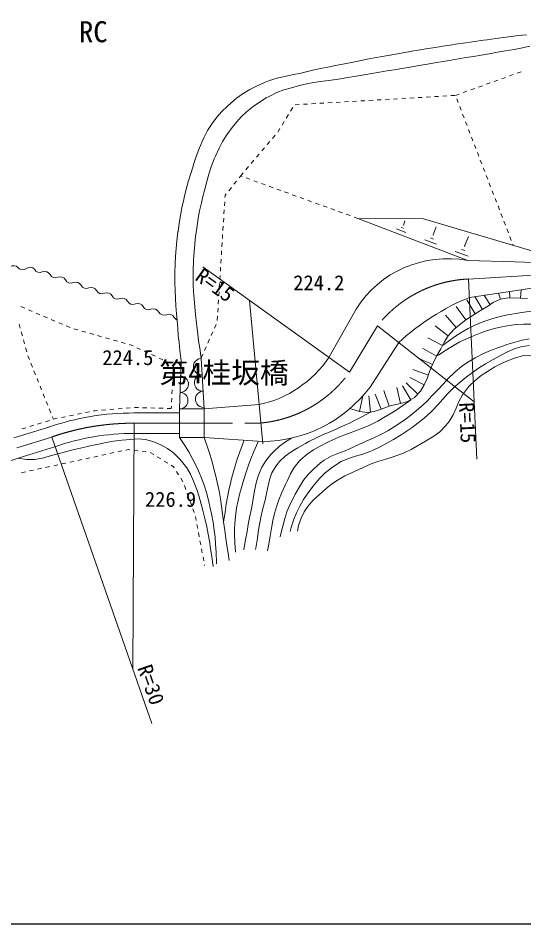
# Model space of a CAD drawing. Units: millimetres, scale not verified. Extents: x 40000 to 680000, y 20000 to 380000.
# Drawn here: x 203063 to 264694, y 205000 to 315412 of the extents above; entities that cross this region are included whole.
import ezdxf
from ezdxf.enums import TextEntityAlignment as Align

# ---------------------------------------------------------------- set-up
doc = ezdxf.new("R2010")
doc.units = ezdxf.units.MM
doc.header["$LTSCALE"] = 1000
doc.linetypes.add('CHAIN', pattern=[18.5, 12, -1.5, 3.5, -1.5])
for name, color, linetype, lineweight in [('M-BGD', 7, 'Continuous', 13), ('M-BMK', 2, 'CHAIN', 13), ('M-STR-HTXT', 7, 'Continuous', 13), ('M-TTL-BAND', 7, 'Continuous', 25)]:
    doc.layers.add(name, color=color, linetype=linetype, lineweight=lineweight)
doc.styles.add('ＭＳ ゴシック', font='')
doc.styles.get('ＭＳ ゴシック').set_extended_font_data('MS Gothic')

msp = doc.modelspace()

# ---------------------------------------------------------------- linework, layer by layer
at = {"layer": 'M-BGD'}
for p, q in [((261995, 308020), (262466, 308189)), ((262936, 308358), (263407, 308527)), ((263877, 308697), (264348, 308866)), ((259172, 307006), (259642, 307175)), ((260113, 307344), (260583, 307513)), ((261054, 307682), (261524, 307851)), ((253801, 305842), (254300, 305871)), ((254799, 305900), (255299, 305930)), ((255798, 305959), (256297, 305988)), ((256349, 305991), (256819, 306160)), ((257290, 306329), (257760, 306498)), ((258231, 306667), (258701, 306836)), ((236830, 304851), (237329, 304880)), ((237828, 304910), (238327, 304939)), ((238827, 304968), (239326, 304997)), ((239825, 305026), (240324, 305055)), ((240823, 305084), (241322, 305114)), ((241822, 305143), (242321, 305172)), ((242820, 305201), (243319, 305230)), ((243818, 305259), (244317, 305288)), ((244816, 305318), (245316, 305347)), ((245815, 305376), (246314, 305405)), ((246813, 305434), (247312, 305463)), ((247811, 305492), (248310, 305522)), ((248810, 305551), (249309, 305580)), ((249808, 305609), (250307, 305638)), ((250806, 305667), (251305, 305696)), ((251804, 305726), (252304, 305755)), ((252803, 305784), (253302, 305813)), ((256510, 305573), (256690, 305106)), ((235745, 303224), (236003, 303652)), ((236262, 304080), (236520, 304508)), ((256869, 304640), (257049, 304173)), ((257229, 303707), (257409, 303240)), ((235228, 302368), (235487, 302796)), ((257589, 302773), (257769, 302307)), ((234701, 301519), (234753, 301581)), ((234753, 301581), (234970, 301940)), ((257949, 301840), (258128, 301374)), ((233410, 299992), (233733, 300374)), ((234056, 300756), (234379, 301137)), ((258308, 300907), (258488, 300441)), ((232765, 299228), (233088, 299610)), ((258668, 299974), (258848, 299508)), ((232120, 298464), (232442, 298846)), ((259028, 299041), (259207, 298575)), ((230829, 296937), (231151, 297318)), ((231474, 297700), (231797, 298082)), ((259387, 298108), (259567, 297642)), ((259747, 297175), (259927, 296709)), ((230183, 296173), (229992, 295934)), ((230183, 296173), (230506, 296555)), ((230366, 296107), (230183, 296173)), ((231306, 295766), (230836, 295936)), ((260107, 296242), (260287, 295775)), ((229680, 295543), (229368, 295152)), ((232246, 295424), (231776, 295595)), ((233186, 295083), (232716, 295254)), ((234126, 294742), (233656, 294913)), ((260466, 295309), (260646, 294842)), ((228286, 293796), (228269, 293532)), ((228432, 293980), (228286, 293796)), ((229056, 294761), (228744, 294371)), ((235066, 294401), (234596, 294572)), ((236006, 294060), (235536, 294231)), ((236946, 293719), (236476, 293890)), ((260826, 294376), (261006, 293909)), ((228238, 293033), (228207, 292534)), ((237886, 293378), (237416, 293549)), ((238826, 293037), (238356, 293208)), ((239766, 292696), (239296, 292867)), ((261186, 293443), (261366, 292976)), ((228176, 292035), (228144, 291536)), ((240706, 292355), (240236, 292526)), ((241646, 292014), (241176, 292185)), ((242586, 291673), (242116, 291843)), ((243526, 291332), (243056, 291502)), ((261545, 292510), (261725, 292043)), ((261905, 291577), (262085, 291110)), ((228113, 291037), (228082, 290537)), ((244466, 290991), (243996, 291161)), ((257848, 285858), (244466, 290991)), ((252482, 290926), (244466, 290991)), ((250008, 290181), (250201, 290684)), ((269270, 285990), (252482, 290926)), ((262265, 290644), (262445, 290177)), ((228051, 290038), (228019, 289539)), ((250313, 289284), (249180, 289718)), ((250019, 289787), (249735, 289895)), ((250043, 290168), (249972, 290195)), ((253647, 288974), (254023, 289954)), ((262625, 289711), (262804, 289244)), ((227988, 289040), (227957, 288541)), ((254027, 287859), (252619, 288399)), ((253661, 288484), (253309, 288619)), ((253691, 288957), (253603, 288990)), ((257471, 287614), (257928, 288805)), ((262984, 288777), (263164, 288311)), ((227926, 288042), (227894, 287543)), ((257486, 287070), (257095, 287220)), ((257519, 287595), (257422, 287633)), ((263344, 287844), (263393, 287718)), ((227800, 286046), (227769, 285547)), ((227863, 287044), (227832, 286545)), ((257892, 286376), (256329, 286976)), ((243436, 272245), (225565, 285075)), ((227738, 285048), (227707, 284549)), ((257848, 285858), (263608, 285708)), ((263608, 285708), (268610, 285512)), ((227675, 284050), (227644, 283551)), ((227613, 283052), (227582, 282553)), ((258944, 261633), (257949, 283610)), ((263821, 282215), (268801, 283019)), ((227550, 282054), (227519, 281555)), ((258051, 281363), (263821, 282215)), ((260574, 280477), (259836, 281626)), ((261855, 281137), (261612, 281888)), ((262964, 281300), (262938, 282084)), ((264301, 281256), (264353, 282301)), ((227488, 281056), (227456, 280557)), ((231251, 280993), (232875, 263519)), ((258774, 279384), (257729, 281090)), ((259636, 279901), (258709, 281460)), ((203409, 280238), (203869, 280043)), ((204330, 279847), (204790, 279652)), ((205250, 279457), (205710, 279262)), ((227425, 280058), (227394, 279559)), ((240926, 274047), (244240, 279951)), ((257618, 278627), (256454, 280253)), ((206171, 279066), (206631, 278871)), ((207091, 278676), (207552, 278481)), ((208012, 278285), (208472, 278090)), ((227363, 279060), (227331, 278561)), ((256451, 277698), (255134, 279203)), ((203180, 278118), (203313, 277636)), ((203445, 277154), (203578, 276672)), ((208933, 277895), (209393, 277700)), ((209864, 277534), (210345, 277397)), ((210826, 277261), (211307, 277125)), ((226806, 277170), (226602, 276714)), ((227216, 278083), (227011, 277627)), ((246841, 277903), (258628, 268626)), ((255473, 276682), (253878, 277888)), ((203711, 276190), (203844, 275708)), ((211788, 276989), (212269, 276852)), ((212750, 276716), (213231, 276580)), ((213712, 276443), (214193, 276307)), ((214674, 276171), (215155, 276034)), ((226397, 276258), (226192, 275802)), ((254768, 275512), (252994, 276436)), ((203977, 275226), (204110, 274744)), ((215636, 275898), (216117, 275762)), ((216598, 275625), (216824, 275562)), ((216824, 275562), (217065, 275450)), ((217518, 275239), (217972, 275029)), ((225987, 275346), (225782, 274890)), ((245946, 270443), (249442, 275856)), ((254061, 274186), (252332, 275191)), ((204248, 274264), (204434, 273800)), ((218426, 274818), (218879, 274608)), ((219333, 274398), (219786, 274187)), ((220240, 273977), (220693, 273766)), ((225355, 273938), (225728, 267795)), ((225578, 274434), (225373, 273978)), ((253551, 273205), (251721, 274013)), ((204620, 273336), (204806, 272871)), ((221147, 273556), (221600, 273345)), ((221981, 273091), (221957, 272592)), ((222728, 267789), (222915, 273651)), ((204992, 272407), (205178, 271943)), ((221933, 272092), (221909, 271593)), ((253057, 271905), (251175, 272581)), ((205364, 271479), (205550, 271015)), ((205735, 270551), (205921, 270087)), ((221885, 271093), (221861, 270594)), ((250925, 268873), (249907, 270594)), ((251781, 269571), (250333, 270951)), ((252563, 270691), (250781, 271600)), ((206107, 269623), (206293, 269158)), ((221837, 270094), (221813, 269595)), ((247315, 267736), (246570, 269592)), ((248258, 268099), (247647, 270003)), ((249650, 268424), (249225, 270379)), ((206479, 268694), (206665, 268230)), ((221789, 269096), (221765, 268596)), ((225728, 267795), (232430, 268307)), ((244661, 267455), (245070, 269367)), ((245987, 267366), (245800, 269357)), ((206851, 267766), (207037, 267302)), ((210779, 267227), (210290, 267127)), ((211759, 267426), (211269, 267326)), ((212403, 267558), (212249, 267526)), ((212745, 267586), (212403, 267558)), ((213741, 267668), (213243, 267627)), ((214738, 267750), (214240, 267709)), ((215735, 267832), (215236, 267791)), ((216731, 267914), (216233, 267873)), ((217202, 267280), (222729, 267289)), ((217730, 267933), (217230, 267947)), ((218729, 267904), (218229, 267918)), ((219729, 267875), (219229, 267890)), ((220728, 267847), (220229, 267861)), ((221728, 267818), (221228, 267832)), ((221741, 268097), (221728, 267818)), ((222728, 267789), (225728, 267795)), ((222728, 267789), (222734, 264289)), ((225728, 267795), (225734, 264295)), ((206876, 266364), (206398, 266217)), ((207223, 266838), (207354, 266512)), ((207508, 266559), (207354, 266512)), ((207840, 266627), (207508, 266559)), ((208820, 266827), (208330, 266727)), ((209800, 267027), (209310, 266927)), ((202534, 264237), (206792, 265545)), ((204010, 265479), (203532, 265331)), ((204965, 265774), (204488, 265626)), ((205921, 266069), (205443, 265922)), ((217057, 236030), (217200, 266030)), ((207159, 264350), (219366, 229422)), ((217198, 264780), (222733, 264789)), ((222734, 264289), (225734, 264295)), ((232848, 263807), (225734, 264295)), ((203308, 261860), (207549, 263162)), ((216191, 262759), (216469, 262819)), ((216469, 262819), (216682, 262792)), ((211304, 261698), (211793, 261805)), ((212282, 261911), (212770, 262017)), ((213259, 262123), (213747, 262229)), ((214236, 262335), (214725, 262441)), ((215213, 262547), (215702, 262653)), ((217178, 262729), (217674, 262665)), ((218170, 262602), (218666, 262539)), ((219158, 262463), (219585, 262202)), ((220011, 261942), (220438, 261681)), ((206418, 260638), (206907, 260744)), ((207395, 260850), (207884, 260956)), ((208373, 261062), (208861, 261168)), ((209350, 261274), (209838, 261380)), ((210327, 261486), (210816, 261592)), ((220865, 261421), (221292, 261160)), ((221719, 260900), (222006, 260724)), ((222006, 260724), (222093, 260586)), ((203486, 260002), (203975, 260108)), ((204463, 260214), (204952, 260320)), ((205441, 260426), (205929, 260532)), ((222358, 260162), (222623, 259738)), ((222888, 259314), (223153, 258890)), ((223342, 258430), (223509, 257958)), ((223677, 257487), (223844, 257016)), ((224012, 256545), (224179, 256074)), ((224347, 255603), (224514, 255132)), ((224673, 254658), (224765, 254167)), ((224857, 253675), (224949, 253184)), ((225041, 252692), (225133, 252201)), ((225224, 251709), (225316, 251218)), ((225408, 250726), (225500, 250235)), ((225592, 249743), (225684, 249252)), ((225776, 248760), (225792, 248673))]:
    msp.add_line(p, q, dxfattribs=at)
for points in [[(265031, 313387), (264049, 313273), (263128, 313162), (262216, 313047), (261265, 312922), (260224, 312779), (259785, 312718), (258671, 312560), (257636, 312411), (256662, 312267), (255730, 312127), (254821, 311987), (253916, 311844), (252998, 311696), (252046, 311539), (251043, 311371), (249970, 311188), (249480, 311104), (248394, 310915), (247413, 310740), (246495, 310570), (245595, 310398), (244669, 310217), (243673, 310017), (242818, 309845), (241751, 309630), (240802, 309440), (239902, 309255), (238984, 309058), (237982, 308829), (237509, 308717), (236465, 308489), (235537, 308303), (234647, 308095), (233715, 307802), (233105, 307561), (232130, 307129), (231287, 306707), (230498, 306232), (229683, 305641), (229366, 305386), (228563, 304696), (227897, 304044), (227280, 303336), (226703, 302584), (226151, 301731), (225736, 300894), (225495, 300366), (225084, 299408), (224767, 298542), (224454, 297587), (224386, 297376), (224065, 296356), (223801, 295454), (223560, 294558), (223313, 293558), (223255, 293311), (223020, 292273), (222839, 291355), (222688, 290433), (222546, 289385), (222541, 289346), (222410, 288271), (222310, 287315), (222237, 286401), (222188, 285450), (222162, 284383), (222160, 284266), (222160, 283176), (222184, 282203), (222230, 281285), (222293, 280356), (222369, 279354), (222426, 278611), (222508, 277574), (222584, 276705), (222668, 275855), (222775, 274879), (222915, 273651)], [(225355, 273938), (225186, 275159), (225061, 276089), (224957, 276927), (224850, 277868), (224811, 278220), (224692, 279289), (224590, 280232), (224504, 281148), (224438, 282134), (224409, 282784), (224384, 283825), (224394, 284748), (224435, 285761), (224442, 285914), (224501, 286954), (224578, 287874), (224697, 288885), (224714, 289008), (224862, 290073), (225011, 291010), (225181, 291914), (225392, 292880), (225545, 293521), (225802, 294574), (226040, 295510), (226291, 296392), (226588, 297284), (226962, 298251), (227104, 298589), (227545, 299550), (227988, 300369), (228493, 301164), (229025, 301917), (229655, 302730), (230287, 303405), (230912, 303973), (231716, 304641), (232465, 305180), (233308, 305688), (233638, 305869), (234590, 306327), (235461, 306654), (236356, 306923), (237369, 307206), (238410, 307460), (239344, 307620), (240251, 307734), (241209, 307849), (242120, 307983), (243232, 308168), (244266, 308341), (245241, 308505), (246174, 308662), (247083, 308815), (247985, 308968), (248898, 309123), (249840, 309282), (250828, 309449), (251879, 309627), (252723, 309769), (253831, 309955), (254856, 310128), (255820, 310289), (256744, 310444), (257648, 310596), (258554, 310748), (259482, 310904), (260454, 311068), (261489, 311244), (262438, 311405), (263526, 311600), (264510, 311790), (265431, 311973)], [(265132, 281238), (264301, 281256), (263414, 281300), (262517, 281270), (261855, 281137), (260964, 280730), (260132, 280196), (260116, 280187), (259191, 279636), (258378, 279138), (257618, 278627), (256853, 278040), (256167, 277443), (255473, 276682), (254981, 275913), (254555, 275094), (254061, 274186), (254020, 274117), (253551, 273205), (253208, 272329), (252907, 271490), (252563, 270691), (252091, 269934), (251408, 269220), (251349, 269170), (250506, 268667), (249650, 268424), (248720, 268229), (248258, 268099), (247315, 267736), (246461, 267441), (245631, 267355), (244661, 267455), (243736, 267749), (243519, 267834)], [(269324, 279698), (268100, 279718), (267098, 279726), (266216, 279707), (265353, 279646), (264408, 279527), (263754, 279420), (262705, 279227), (261787, 279027), (260893, 278783), (259917, 278455), (259692, 278373), (258712, 277977), (257889, 277579), (257140, 277146), (256380, 276646), (255523, 276046), (254768, 275512)], [(264633, 274292), (265402, 274240), (266431, 274271), (267338, 274407), (268331, 274583), (268483, 274606), (269560, 274766), (270521, 274915), (271426, 275077), (272336, 275272), (273311, 275524), (273972, 275717), (275007, 276052), (275919, 276385), (276769, 276734), (277620, 277113), (278536, 277540), (279147, 277828), (280100, 278268), (280933, 278671), (281772, 279148), (282221, 279440), (283033, 280034), (283110, 280095)], [(268858, 278083), (267644, 278099), (266554, 278115), (265561, 278120), (264639, 278102), (263760, 278050), (262896, 277952), (262020, 277798), (261105, 277575), (260124, 277273), (259555, 277072), (258551, 276689), (257683, 276322), (256889, 275940), (256105, 275508), (255269, 274993), (254318, 274362), (254061, 274186)], [(265342, 276310), (264499, 276143), (263620, 275918), (262622, 275609), (262519, 275574), (261511, 275233), (260632, 274910), (259781, 274539), (258858, 274053), (258756, 273995), (257866, 273455), (257112, 272925), (256328, 272284), (256214, 272185), (255471, 271472), (254849, 270791), (254208, 270104), (253497, 269354), (252858, 268689), (252140, 268031), (251313, 267337), (250563, 266741), (249824, 266199), (249025, 265671), (248111, 265122), (247168, 264609), (246314, 264197), (245476, 263825), (244583, 263429), (243877, 263100), (242909, 262684), (242032, 262352), (241199, 262001), (240359, 261525), (239891, 261183), (239080, 260484), (238418, 259794), (237856, 259074), (237346, 258286), (236839, 257392), (236642, 257026), (236170, 256084), (235820, 255245), (235546, 254412), (235304, 253490), (235050, 252382), (235003, 252169)], [(265373, 275485), (264334, 275330), (263440, 275061), (262609, 274691), (261759, 274238), (260952, 273792), (260003, 273256), (259174, 272740), (258417, 272216), (257680, 271657), (256916, 271034), (256161, 270393), (255409, 269664), (254809, 268960), (254225, 268255), (253524, 267525), (253347, 267365), (252536, 266662), (251802, 266063), (251065, 265512), (250247, 264951), (249730, 264615), (248823, 264053), (248007, 263589), (247181, 263165), (246245, 262725), (246050, 262637), (245075, 262266), (244186, 262008), (243323, 261742), (242427, 261347), (242084, 261149), (241204, 260560), (240478, 259969), (239823, 259315), (239157, 258535), (238999, 258340), (238355, 257502), (237833, 256731), (237375, 255910), (236996, 255092), (236629, 254196), (236341, 253307), (236203, 252812)], [(264633, 274292), (263536, 273946), (262680, 273632), (261869, 273261), (261172, 272889), (260253, 272355), (259473, 271831), (258759, 271246), (258042, 270529), (257828, 270293), (257218, 269472), (256786, 268659), (256433, 267850), (256061, 267039), (255570, 266221), (255186, 265734), (254446, 264994), (253708, 264436), (252919, 263953), (252027, 263440), (251857, 263340), (250974, 262843), (250115, 262438), (249773, 262293), (248777, 261924), (247878, 261652), (247002, 261393), (246074, 261061), (245563, 260840), (244575, 260396), (243685, 259998), (242859, 259598), (242061, 259145), (241256, 258593), (240547, 258014), (239747, 257320), (239048, 256677), (238443, 256003), (237924, 255215), (237571, 254454), (237246, 253558), (237096, 252860)], [(250925, 268873), (249932, 268171), (249133, 267630), (248405, 267169), (247626, 266712), (246887, 266299), (245920, 265808), (245020, 265422), (244158, 265099), (243304, 264793), (242430, 264461), (241507, 264059), (240824, 263716), (239884, 263225), (239062, 262774), (238295, 262268), (237524, 261611), (237344, 261433), (236701, 260641), (236264, 259843), (235860, 258962), (235659, 258549), (235194, 257574), (234827, 256684), (234538, 255844), (234308, 255016), (234115, 254164), (233939, 253252), (233760, 252242), (233557, 251098), (233443, 250476)], [(245987, 267366), (244935, 266818), (244151, 266417), (243347, 266016), (242967, 265828), (241986, 265371), (241099, 264993), (240255, 264640), (239404, 264260), (238495, 263797), (238069, 263556), (237148, 263033), (236334, 262554), (235597, 262026), (234908, 261358), (234507, 260855), (233987, 259972), (233682, 259114), (233487, 258231), (233300, 257277), (233148, 256650), (232880, 255622), (232675, 254735), (232511, 253900), (232364, 253028), (232213, 252030), (232034, 250817), (232008, 250642)], [(203082, 261783), (204099, 261596), (205051, 261589), (205057, 261590), (206017, 261786), (206853, 262033), (207903, 262300), (208833, 262545), (209721, 262776), (210644, 263002), (211682, 263232), (211829, 263262), (212865, 263489), (213776, 263690), (214695, 263853), (215717, 263961), (216757, 264053), (217682, 264108), (218594, 264036), (219485, 263790), (220459, 263385), (221281, 262935), (222019, 262386), (222739, 261688), (222985, 261414), (223613, 260604), (224071, 259804), (224453, 258964), (224850, 257967), (225143, 257065), (225380, 256179), (225607, 255233), (225804, 254413), (226048, 253382), (226235, 252497), (226386, 251660), (226523, 250777), (226667, 249750), (226827, 248583)], [(222734, 264289), (223378, 263331), (223847, 262561), (224275, 261769), (224555, 261226), (225034, 260242), (225423, 259333), (225744, 258462), (226013, 257587), (226251, 256669), (226476, 255670), (226622, 254971), (226824, 253923), (226968, 253012), (227068, 252154), (227135, 251267), (227182, 250266), (227220, 249069), (227226, 248883)], [(225734, 264295), (226132, 263111), (226446, 262150), (226703, 261308), (226932, 260483), (227158, 259571), (227323, 258859), (227547, 257790), (227716, 256827), (227851, 255915), (227971, 254999), (228097, 254026), (228245, 252969), (228392, 251978), (228513, 251142), (228648, 250194), (228777, 249280)], [(228102, 253984), (228274, 255206), (228421, 256175), (228570, 257025), (228749, 257885), (228985, 258889), (229002, 258960), (229261, 259976), (229504, 260832), (229763, 261647), (230073, 262543), (230467, 263638), (230584, 263962)], [(230565, 250586), (230785, 251844), (230960, 252841), (231115, 253695), (231271, 254526), (231453, 255451), (231573, 256046), (231754, 257082), (231897, 257998), (232096, 258912), (232357, 259718), (232767, 260673), (233240, 261463), (233853, 262215), (234173, 262552), (234897, 263230), (235626, 263758), (236380, 264219)], [(229556, 250293), (229474, 251475), (229432, 252416), (229440, 253281), (229506, 254238), (229546, 254638), (229687, 255699), (229869, 256626), (230094, 257518), (230366, 258472), (230536, 259056), (230838, 260058), (231121, 260898), (231425, 261702), (231790, 262592), (232255, 263695), (232318, 263843)]]:
    msp.add_lwpolyline(points, dxfattribs=at)
for centre, radius, start, end in [((255382, 272913), 13178, 79.2139, 147.71927), ((202524, 284510), 725, 40.911, 128.11664), ((203619, 285460), 725, 220.911, 308.11664), ((204514, 284319), 725, 40.911, 128.11664), ((205706, 285127), 725, 207.40847, 294.61411), ((206310, 283809), 725, 27.40847, 114.61411), ((207597, 284477), 725, 207.40847, 294.61411), ((208201, 283158), 725, 27.40847, 114.61411), ((209488, 283826), 725, 207.40847, 294.61411), ((210092, 282508), 725, 27.40847, 114.61411), ((211379, 283175), 725, 207.40847, 294.61411), ((211983, 281857), 725, 27.40847, 114.61411), ((213271, 282524), 725, 207.40847, 294.61411), ((213874, 281206), 725, 27.40847, 114.61411), ((215162, 281874), 725, 207.40847, 294.61411), ((215766, 280555), 725, 27.40847, 114.61411), ((217053, 281223), 725, 207.40847, 294.61411), ((217657, 279905), 725, 27.40847, 114.61411), ((268916, 254893), 28613, 112.3163, 132.89038), ((218944, 280572), 725, 207.40847, 294.61411), ((219548, 279254), 725, 27.40847, 114.61411), ((220835, 279921), 725, 207.40847, 294.61411), ((221439, 278603), 725, 27.40847, 114.61411), ((222726, 279271), 725, 207.40847, 245.55902), ((225416, 272940), 1000, 93.46982, 273.46982), ((229565, 281706), 13702, 282.06798, 326.01252), ((222824, 270788), 1000, 268.16795, 88.16795), ((225537, 270944), 1000, 93.46982, 273.46982), ((222760, 268789), 1000, 268.16795, 88.16795), ((225658, 268947), 1000, 93.46982, 273.46982), ((232708, 280328), 16522, 270.48511, 323.25068), ((217057, 236030), 31250, 89.73471, 109.26505), ((217057, 236030), 28750, 89.71906, 109.31227), ((193165, 291418), 31250, 258.99194, 288.93953)]:
    msp.add_arc(centre, radius, start, end, dxfattribs=at)
at = {"layer": 'M-BMK'}
for p, q in [((257949, 283610), (267451, 284189)), ((246841, 277903), (243436, 272245)), ((217200, 266030), (232639, 266057)), ((202921, 263049), (207159, 264350))]:
    msp.add_line(p, q, dxfattribs=at)
for centre, radius, start, end in [((258628, 268626), 15000, 92.59182, 141.79169), ((231251, 280993), 15000, 275.30829, 324.32402), ((217057, 236030), 30000, 89.72713, 109.26505)]:
    msp.add_arc(centre, radius, start, end, dxfattribs=at)
at = {"layer": 'M-TTL-BAND'}
msp.add_line((40000, 205000), (579000, 205000), dxfattribs=at)

# ---------------------------------------------------------------- texts
at = {"layer": 'M-BGD', "style": 'ＭＳ ゴシック'}
for rotation, p in [(324.324, (225565, 285075)), (272.592, (258628, 268626))]:
    msp.add_text('R=15', height=1833, rotation=rotation, dxfattribs=at).set_placement(p, align=Align.TOP_LEFT)
for s, height, p in [('224.2', 1833, (239708, 283152)), ('224.5', 1833, (216433, 274032)), ('第4桂坂橋', 2566, (228158, 272172)), ('226.9', 1833, (221640, 256756))]:
    msp.add_text(s, height=height, dxfattribs=at).set_placement(p, align=Align.MIDDLE_CENTER)
msp.add_text('R=30', height=1833, rotation=289.265, dxfattribs=at).set_placement((217057, 236030), align=Align.BOTTOM_LEFT)
at = {"layer": 'M-STR-HTXT', "style": 'ＭＳ ゴシック'}
msp.add_text('橋種\u3000\u3000\u3000RC', height=2566, dxfattribs=at).set_placement((192978, 311702), align=Align.BOTTOM_LEFT)

doc.saveas('drawing.dxf')
